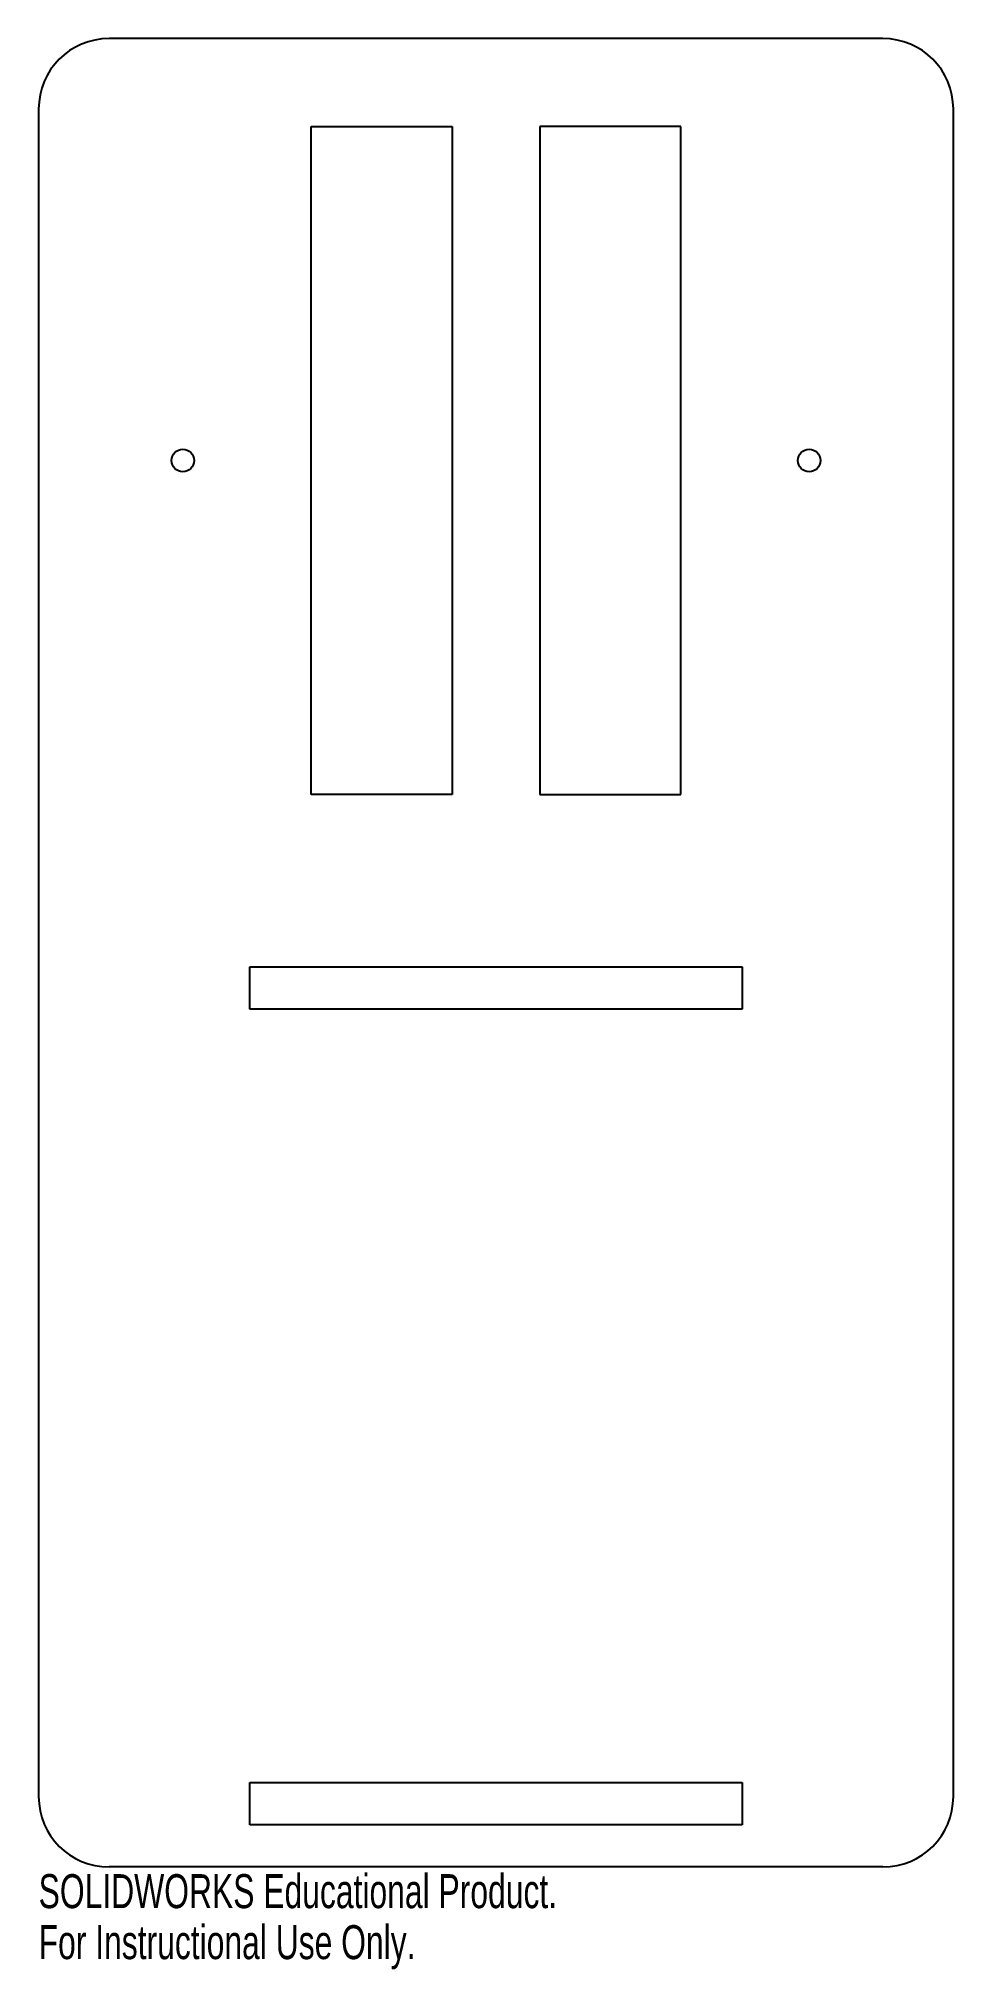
# Model space of a CAD drawing. Header units: millimetres. Extents: x -65 to 65, y -215 to 60.
import ezdxf

# ---------------------------------------------------------------- set-up
doc = ezdxf.new("R2010")
doc.units = ezdxf.units.MM
doc.styles.add('SLDTEXTSTYLE0', font='TXT', dxfattribs={"width": 0.7})

msp = doc.modelspace()

# ---------------------------------------------------------------- linework, layer by layer
at = {"color": 7, "linetype": 'Continuous', "lineweight": 25}
for p, q in [((55, 60), (-55, 60)), ((-65, 50), (-65, -190)), ((65, -190), (65, 50)), ((-26.25, -47.5), (-26.25, 47.5)), ((-26.25, 47.5), (-6.25, 47.5)), ((-6.25, 47.5), (-6.25, -47.5)), ((26.25, 47.5), (6.25, 47.5)), ((6.25, 47.5), (6.25, -47.5)), ((26.25, -47.5), (26.25, 47.5)), ((-6.25, -47.5), (-26.25, -47.5)), ((6.25, -47.5), (26.25, -47.5)), ((-35, -78), (-35, -72)), ((-35, -72), (35, -72)), ((35, -72), (35, -78)), ((35, -78), (-35, -78)), ((-35, -194), (-35, -188)), ((-35, -188), (35, -188)), ((35, -188), (35, -194)), ((35, -194), (-35, -194)), ((55, -200), (-55, -200))]:
    msp.add_line(p, q, dxfattribs=at)
for centre in [(-44.5, 0), (44.5, 0)]:
    msp.add_circle(centre, 1.6, dxfattribs=at)
for centre, start, end in [((-55, 50), 90, 180), ((55, 50), 0, 90), ((-55, -190), 180, 270), ((55, -190), 270, 0)]:
    msp.add_arc(centre, 10, start, end, dxfattribs=at)

# ---------------------------------------------------------------- texts
at = {"color": 7, "linetype": 'Continuous', "char_height": 4.8336, "attachment_point": 1, "style": 'SLDTEXTSTYLE0'}
for s, insert in [('SOLIDWORKS Educational Product.', (-65, -201.02)), ('For Instructional Use Only.', (-65, -208.27))]:
    msp.add_mtext(s, dxfattribs=dict(at, insert=insert))

doc.saveas('drawing.dxf')
